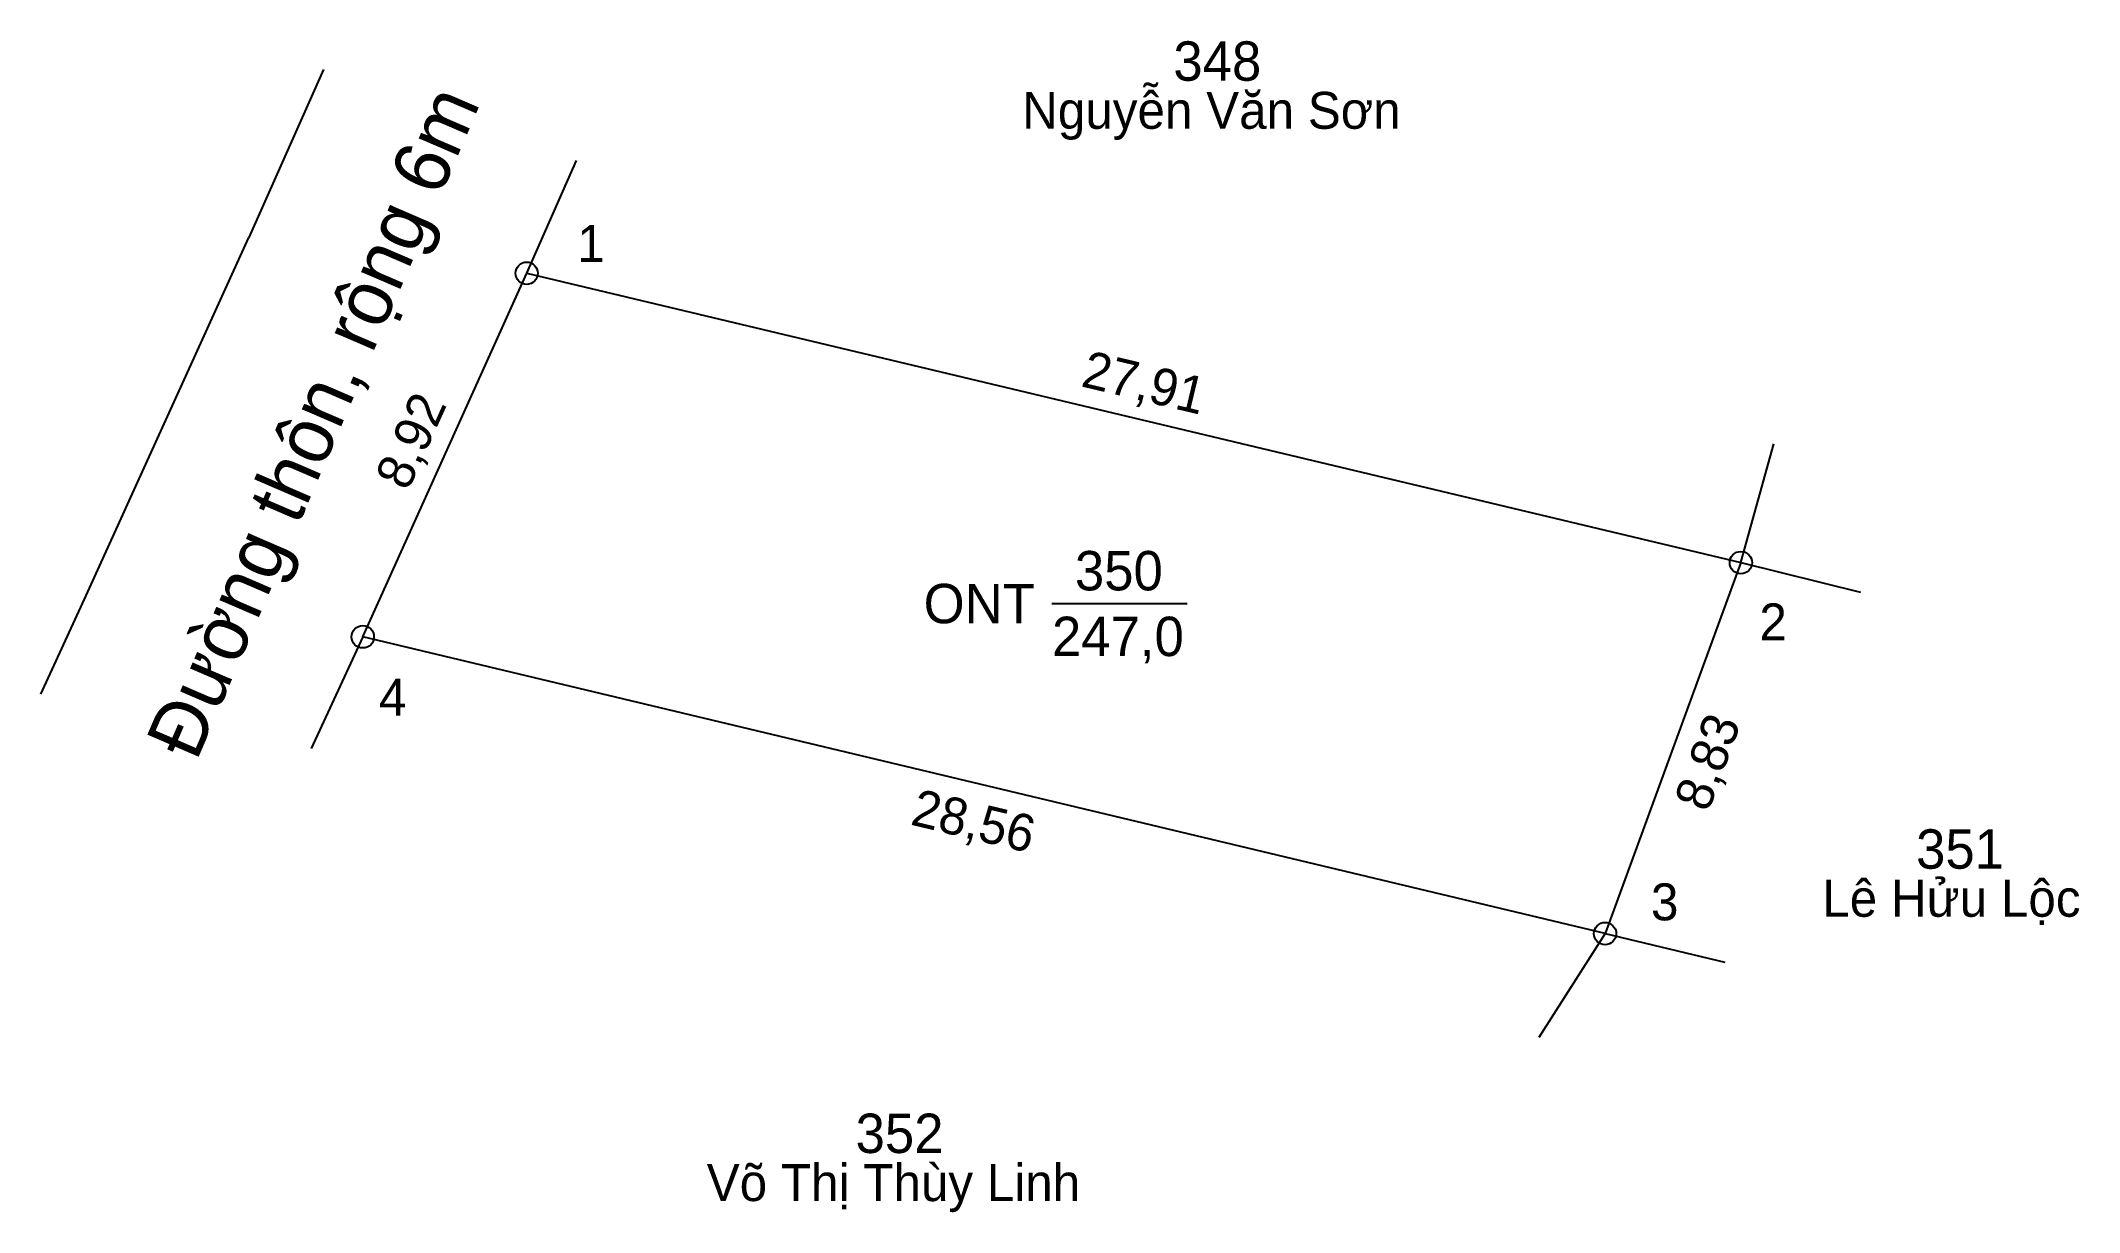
# Model space of a CAD drawing. Extents: x 540598.5 to 540644.1, y 1835269.7 to 1835295.9.
import ezdxf

# ---------------------------------------------------------------- set-up
doc = ezdxf.new("R2010")
doc.units = 0
for name, color, linetype in [('CanhThua', 7, 'Continuous'), ('ChieuDaiCanhThua', 7, 'Continuous'), ('Level 1', 7, 'Continuous'), ('Level 10', 7, 'Continuous'), ('Level 23', 7, 'Continuous'), ('MocDinhThua', 7, 'Continuous'), ('NhanDiaChinhThua', 7, 'Continuous'), ('NhanTuCan', 7, 'Continuous'), ('RauThua', 7, 'Continuous'), ('SoHieuDinhThua', 7, 'Continuous'), ('TenChuLanCan', 7, 'Continuous')]:
    doc.layers.add(name, color=color, linetype=linetype)

msp = doc.modelspace()

# ---------------------------------------------------------------- linework, layer by layer
at = {"layer": 'CanhThua'}
for p, q in [((540605.718, 1835282.537), (540609.384, 1835290.665)), ((540609.384, 1835290.665), (540636.537, 1835284.195)), ((540636.537, 1835284.195), (540633.5, 1835275.9)), ((540633.5, 1835275.9), (540605.718, 1835282.537))]:
    msp.add_line(p, q, dxfattribs=at)
at = {"layer": 'Level 10'}
msp.add_lwpolyline([(540604.84, 1835295.224), (540603.17, 1835291.462)], dxfattribs=at)
at = {"layer": 'Level 23'}
for p, q in [((540599.498, 1835283.38), (540603.17, 1835291.462)), ((540598.517, 1835281.255), (540599.498, 1835283.38))]:
    msp.add_line(p, q, dxfattribs=at)
at = {"layer": 'MocDinhThua'}
for centre in [(540609.384, 1835290.665), (540636.537, 1835284.195), (540605.718, 1835282.537), (540633.5, 1835275.9)]:
    msp.add_circle(centre, 0.25, dxfattribs=at)
at = {"layer": 'NhanDiaChinhThua'}
msp.add_line((540621.13, 1835283.28), (540624.152, 1835283.28), dxfattribs=at)
at = {"layer": 'RauThua'}
for p, q in [((540609.384, 1835290.665), (540610.5, 1835293.183)), ((540636.537, 1835284.195), (540637.278, 1835286.848)), ((540636.537, 1835284.195), (540639.21, 1835283.533)), ((540605.718, 1835282.537), (540604.563, 1835280.037)), ((540633.5, 1835275.9), (540632.019, 1835273.578)), ((540633.5, 1835275.9), (540636.18, 1835275.264))]:
    msp.add_line(p, q, dxfattribs=at)

# ---------------------------------------------------------------- texts
at = {"layer": 'ChieuDaiCanhThua'}
for s, rotation, p in [('27,91', 346.5975, (540621.755, 1835288.142)), ('8,92', 65.723, (540606.725, 1835285.775)), ('8,83', 69.8911, (540635.805, 1835278.592)), ('28,56', 346.5641, (540617.942, 1835278.342))]:
    msp.add_text(s, height=0.8262, rotation=rotation, dxfattribs=at).set_placement(p)
at = {"layer": 'Level 1'}
msp.add_text('Đường thôn, rộng 6m', height=1.25, rotation=66.6631, dxfattribs=at).set_placement((540601.994, 1835279.728))
at = {"layer": 'NhanDiaChinhThua'}
for s, p in [('350', (540621.644, 1835283.574)), ('ONT', (540618.261, 1835282.839)), ('247,0', (540621.131, 1835282.105))]:
    msp.add_text(s, height=0.8813, dxfattribs=at).set_placement(p)
at = {"layer": 'NhanTuCan'}
for s, p in [('348', (540623.846, 1835294.969)), ('351', (540640.455, 1835277.351)), ('352', (540616.739, 1835270.994))]:
    msp.add_text(s, height=0.8813, dxfattribs=at).set_placement(p)
at = {"layer": 'SoHieuDinhThua'}
for s, p in [('1', (540610.513, 1835290.917)), ('2', (540636.951, 1835282.457)), ('4', (540606.08, 1835280.774)), ('3', (540634.526, 1835276.197))]:
    msp.add_text(s, height=0.826, dxfattribs=at).set_placement(p)
at = {"layer": 'TenChuLanCan'}
for s, height, p in [('Nguyễn Văn Sơn', 0.82625, (540620.464, 1835293.895)), ('Lê Hửu Lộc', 0.8262, (540638.357, 1835276.277)), ('Võ Thị Thùy Linh', 0.82625, (540613.41, 1835269.92))]:
    msp.add_text(s, height=height, dxfattribs=at).set_placement(p)

doc.saveas('drawing.dxf')
